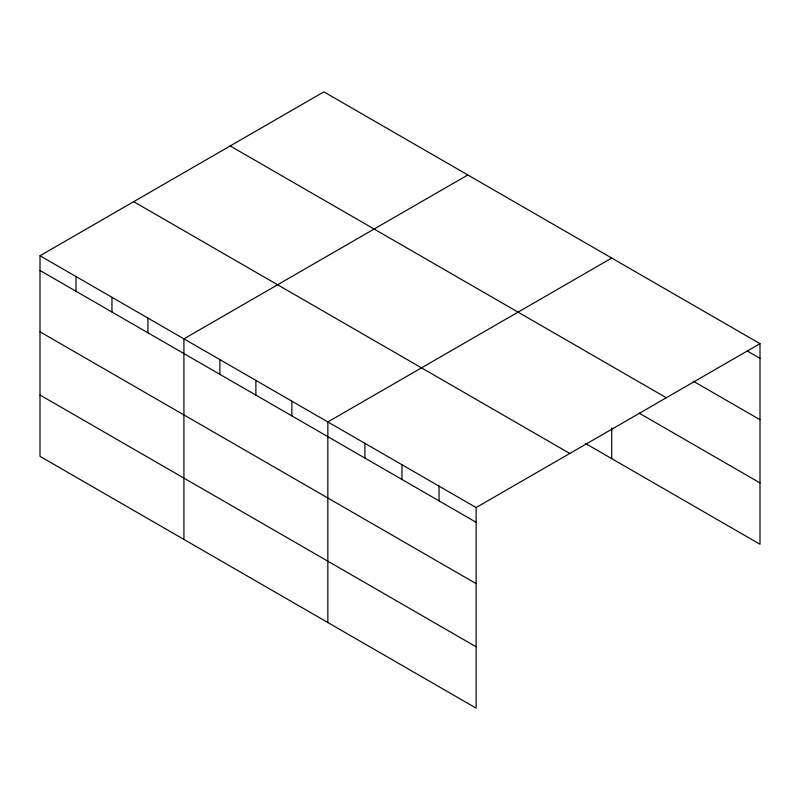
<?xml version="1.0" encoding="UTF-8"?>
<svg xmlns="http://www.w3.org/2000/svg" width="800" height="800" viewBox="0 0 800 800"><rect width="100%" height="100%" fill="white"/><g stroke="black" fill="none" stroke-linecap="round" stroke-linejoin="round"><path stroke-width="1.2" d="M476.12 583.61L476.12 507.55L40 255.76L40 456.34L476.12 708.14L476.12 583.61L40 331.82M585.26 443.36L760 544.24L760 343.66L323.88 91.86L40 255.76M467.8 174.96L183.92 338.85L183.92 539.43M611.72 258.05L327.84 421.94L327.84 622.53M476.12 507.55L760 343.66M747.29 351.04L760 358.38M693.27 381.19L760 419.71M230.2 145.95L666.32 397.74M639.26 413.2L760 482.91M133.68 201.67L569.8 453.47M40 270.48L476.12 522.28M40 395.01L476.12 646.8M611.72 427.96L611.72 458.63M439.05 486.15L439.05 500.87M401.98 464.75L401.98 479.47M364.91 443.35L364.91 458.07M291.86 401.17L291.86 415.89M255.88 380.4L255.88 395.12M219.9 359.62L219.9 374.35M147.94 318.08L147.94 332.8M111.96 297.31L111.96 312.03M75.98 276.53L75.98 291.26"/></g></svg>
